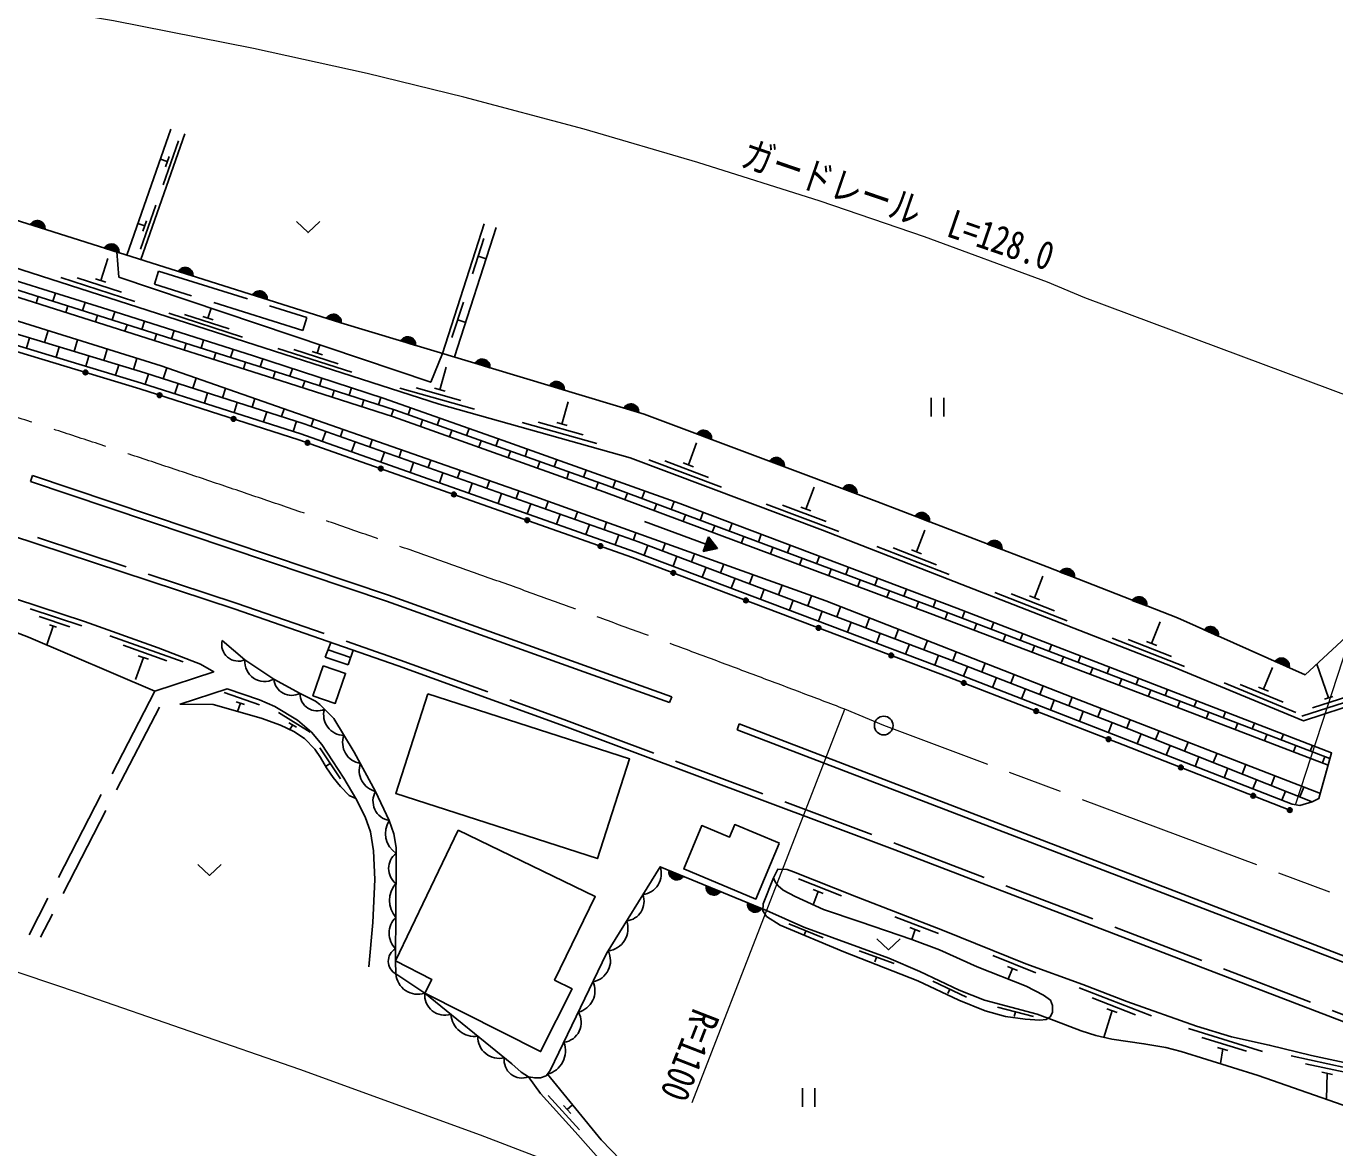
# Model space of a CAD drawing. Units: millimetres at full size, sheet at 1:1000; details may follow other scales. Extents: x 40000 to 680000, y 20000 to 380000.
# Drawn here: x 116769 to 201026, y 267871 to 340099 of the extents above; entities that cross this region are included whole.
import ezdxf
from ezdxf.enums import TextEntityAlignment as Align

# ---------------------------------------------------------------- set-up
doc = ezdxf.new("R2010")
doc.units = ezdxf.units.MM
doc.header["$LTSCALE"] = 1000
doc.linetypes.add('CHAIN', pattern=[18.5, 12, -1.5, 3.5, -1.5])
doc.linetypes.add('DASHED', pattern=[7.5, 6, -1.5])
for name, color, linetype, lineweight in [('M-BGD', 7, 'Continuous', 25), ('M-BMK', 2, 'CHAIN', 13), ('M-BMK-SRVR', 3, 'Continuous', 25), ('M-STR-HTXT', 7, 'Continuous', 13)]:
    doc.layers.add(name, color=color, linetype=linetype, lineweight=lineweight)
doc.styles.add('ＭＳ ゴシック', font='')
doc.styles.get('ＭＳ ゴシック').set_extended_font_data('MS Gothic')

msp = doc.modelspace()

# ---------------------------------------------------------------- hatches: boundary and pattern name
at = {"layer": 'M-BGD'}
for points in [[(117042, 327322, -0.82183), (117987, 327023)], [(121809, 325813, -0.82183), (122754, 325514)], [(126576, 324304, -0.82183), (127520, 324005)], [(131343, 322795, -0.82183), (132287, 322496)], [(136109, 321286, -0.82183), (137054, 320987)], [(140893, 319832, -0.82183), (141842, 319547)], [(145682, 318392, -0.82183), (146630, 318107)], [(120438, 317843, -0.41421), (120625, 317943, -0.41421), (120725, 317756, -1)], [(150470, 316952, -0.82183), (151418, 316667)], [(125218, 316376, -0.41421), (125406, 316473, -0.41421), (125504, 316285, -1)], [(155258, 315512, -0.82183), (156207, 315227)], [(129982, 314857, -0.41421), (130170, 314954, -0.41421), (130267, 314766, -1)], [(159968, 313841, -0.82183), (160895, 313493)], [(134741, 313325, -0.41421), (134932, 313416, -0.41421), (135024, 313225, -1)], [(139456, 311660, -0.41421), (139647, 311752, -0.41421), (139739, 311560, -1)], [(164649, 312083, -0.82183), (165576, 311735)], [(144170, 309996, -0.41421), (144362, 310087, -0.41421), (144453, 309896, -1)], [(169330, 310326, -0.82183), (170257, 309978)], [(148885, 308331, -0.41421), (149077, 308423, -0.41421), (149168, 308232, -1)], [(174003, 308548, -0.82183), (174927, 308192)], [(153600, 306667, -0.41421), (153792, 306759, -0.41421), (153883, 306567, -1)], [(160352, 306278), (161275, 306471), (160697, 307216)], [(178669, 306751, -0.82183), (179593, 306395)], [(158295, 304947, -0.41421), (158488, 305034, -0.41421), (158575, 304840, -1)], [(183333, 304949, -0.82183), (184256, 304588)], [(187988, 303125, -0.82183), (188911, 302764)], [(162971, 303176, -0.41421), (163164, 303264, -0.41421), (163251, 303070, -1)], [(167647, 301406, -0.41421), (167840, 301493, -0.41421), (167927, 301300, -1)], [(192612, 301225, -0.82183), (193517, 300823)], [(172323, 299636, -0.41421), (172516, 299723, -0.41421), (172604, 299530, -1)], [(197182, 299196, -0.82183), (198088, 298795)], [(176996, 297858, -0.41421), (177190, 297944, -0.41421), (177276, 297750, -1)], [(181657, 296049, -0.41421), (181851, 296134, -0.41421), (181937, 295940, -1)], [(186318, 294239, -0.41421), (186513, 294325, -0.41421), (186598, 294131, -1)], [(190975, 292419, -0.41421), (191170, 292504, -0.41421), (191255, 292310, -1)], [(195631, 290597, -0.41421), (195826, 290681, -0.41421), (195911, 290487, -1)], [(197988, 289674, -0.41421), (198182, 289759, -0.41421), (198267, 289564, -1)], [(159077, 285353, -0.82183), (158161, 285730)], [(161467, 284369, -0.82183), (160551, 284746)], [(164132, 283271, -0.82183), (163216, 283648)]]:
    msp.add_hatch(color=256, dxfattribs=at).paths.add_polyline_path(points)

# ---------------------------------------------------------------- linework, layer by layer
for p, q in [((126081, 333461), (123249, 325357)), ((126988, 333173), (124156, 325070)), ((125584, 329883), (126573, 332715)), ((125852, 331378), (125407, 331533)), ((125737, 331047), (125967, 331708)), ((124137, 325741), (125126, 328574)), ((117042, 327322), (117987, 327023)), ((124405, 327237), (123960, 327392)), ((124289, 326906), (124520, 327567)), ((146266, 327375), (143572, 319027)), ((147035, 327144), (144340, 318796)), ((146244, 326428), (145507, 324144)), ((121809, 325813), (122754, 325514)), ((145875, 325286), (146389, 325120)), ((121569, 323712), (122028, 325140)), ((119006, 323906), (123766, 322376)), ((120050, 323886), (122906, 322967)), ((121236, 323819), (121903, 323605)), ((126576, 324304), (127520, 324005)), ((118660, 322907), (118495, 322387)), ((131343, 322795), (132287, 322496)), ((117542, 322689), (117409, 322271)), ((119448, 322085), (119316, 321667)), ((120569, 322312), (120401, 321783)), ((128474, 321303), (128679, 321942)), ((144923, 322334), (144185, 320050)), ((121355, 321481), (121222, 321063)), ((122478, 321714), (122308, 321179)), ((124383, 321106), (124215, 320575)), ((125947, 321611), (130707, 320081)), ((126972, 321534), (129828, 320616)), ((128140, 321410), (128807, 321196)), ((136109, 321286), (137054, 320987)), ((144554, 321192), (145068, 321026)), ((118175, 320496), (117943, 319730)), ((123261, 320877), (123129, 320459)), ((125168, 320273), (125036, 319855)), ((126289, 320498), (126121, 319971)), ((116986, 320020), (116788, 319367)), ((118900, 319440), (118702, 318787)), ((120084, 319900), (119857, 319150)), ((127075, 319669), (126942, 319251)), ((128194, 319890), (128028, 319367)), ((132980, 319350), (137740, 317820)), ((135507, 319042), (135681, 319581)), ((140893, 319832), (141842, 319547)), ((120814, 318860), (120616, 318207)), ((121994, 319305), (121771, 318570)), ((123903, 318709), (123685, 317990)), ((128981, 319065), (128849, 318647)), ((130099, 319283), (129935, 318763)), ((132004, 318671), (131841, 318159)), ((134006, 319272), (136862, 318354)), ((135174, 319149), (135840, 318935)), ((122728, 318280), (122530, 317627)), ((124641, 317696), (124434, 317046)), ((125819, 318097), (125594, 317392)), ((130888, 318461), (130755, 318043)), ((132794, 317857), (132662, 317439)), ((133906, 318053), (133748, 317555)), ((143401, 316692), (143806, 318136)), ((145682, 318392), (146630, 318107)), ((126547, 317089), (126339, 316438)), ((127707, 317437), (127499, 316785)), ((134700, 317248), (134565, 316831)), ((135810, 317433), (135652, 316942)), ((137712, 316815), (137556, 316329)), ((141875, 316809), (144764, 315998)), ((150470, 316952), (151418, 316667)), ((128452, 316481), (128245, 315831)), ((129596, 316776), (129405, 316177)), ((131484, 316116), (131310, 315569)), ((136604, 316636), (136469, 316218)), ((138507, 316023), (138373, 315606)), ((139614, 316196), (139459, 315717)), ((140831, 316791), (145645, 315439)), ((143064, 316787), (143737, 316598)), ((175046, 316161), (175046, 314961)), ((175846, 316161), (175846, 314961)), ((130357, 315873), (130150, 315223)), ((132263, 315265), (132055, 314615)), ((133373, 315455), (133216, 314961)), ((140411, 315410), (140277, 314993)), ((141515, 315529), (141355, 315079)), ((151264, 314475), (151670, 315919)), ((155258, 315512), (156207, 315227)), ((134168, 314658), (133961, 314007)), ((135275, 314790), (135116, 314340)), ((142297, 314743), (142149, 314330)), ((143401, 314863), (143239, 314407)), ((148695, 314573), (153509, 313221)), ((149739, 314592), (152627, 313780)), ((150927, 314569), (151601, 314380)), ((136059, 314007), (135832, 313363)), ((137163, 314130), (137002, 313674)), ((139051, 313470), (138888, 313008)), ((144181, 314072), (144033, 313659)), ((145287, 314197), (145123, 313736)), ((147173, 313531), (147006, 313064)), ((159968, 313841), (160895, 313493)), ((137945, 313341), (137718, 312698)), ((139831, 312676), (139604, 312032)), ((140939, 312809), (140774, 312343)), ((146064, 313400), (145917, 312987)), ((147948, 312729), (147801, 312316)), ((149057, 312860), (148890, 312393)), ((159404, 311855), (159933, 313259)), ((141717, 312010), (141490, 311366)), ((142827, 312149), (142660, 311677)), ((149832, 312057), (149685, 311644)), ((150940, 312188), (150774, 311721)), ((156853, 312175), (161532, 310413)), ((157895, 312104), (160702, 311046)), ((159076, 311979), (159731, 311732)), ((164649, 312083), (165576, 311735)), ((117183, 311166), (117055, 310787)), ((143603, 311344), (143376, 310700)), ((144715, 311489), (144546, 311011)), ((151716, 311386), (151569, 310973)), ((152824, 311516), (152658, 311050)), ((145489, 310678), (145262, 310035)), ((146602, 310828), (146432, 310345)), ((148490, 310168), (148318, 309680)), ((153600, 310714), (153453, 310301)), ((154714, 310841), (154540, 310372)), ((156598, 310169), (156414, 309674)), ((166969, 309005), (167498, 310409)), ((169330, 310326), (170257, 309978)), ((147375, 310013), (147148, 309369)), ((149261, 309347), (149034, 308703)), ((150376, 309501), (150204, 309014)), ((155477, 310023), (155324, 309612)), ((157351, 309325), (157198, 308914)), ((158482, 309496), (158288, 308976)), ((164418, 309325), (169097, 307562)), ((165459, 309253), (168267, 308196)), ((151147, 308681), (150920, 308037)), ((152258, 308826), (152090, 308348)), ((159225, 308626), (159072, 308215)), ((160356, 308797), (160162, 308277)), ((166641, 309129), (167296, 308882)), ((174003, 308548), (174927, 308192)), ((153033, 308015), (152806, 307372)), ((154141, 308150), (153976, 307682)), ((160525, 306747), (156583, 308198)), ((161099, 307928), (160946, 307517)), ((162227, 308090), (162036, 307579)), ((174089, 306247), (174634, 307645)), ((154919, 307350), (154692, 306706)), ((156024, 307475), (155862, 307017)), ((157917, 306796), (157735, 306316)), ((160697, 307216), (160352, 306278)), ((161275, 306471), (160697, 307216)), ((162973, 307230), (162820, 306819)), ((164098, 307384), (163910, 306880)), ((178669, 306751), (179593, 306395)), ((156800, 306670), (156558, 306032)), ((158670, 305962), (158428, 305324)), ((159800, 306121), (159605, 305608)), ((161275, 306471), (160352, 306278)), ((164847, 306531), (164694, 306120)), ((165969, 306677), (165784, 306182)), ((167840, 305971), (167659, 305484)), ((171542, 306596), (176200, 304780)), ((172582, 306513), (175377, 305423)), ((173763, 306374), (174415, 306120)), ((160541, 305254), (160299, 304616)), ((161682, 305446), (161476, 304900)), ((166722, 305833), (166568, 305422)), ((168596, 305135), (168442, 304724)), ((169711, 305265), (169533, 304785)), ((162411, 304546), (162169, 303907)), ((163565, 304770), (163346, 304192)), ((170470, 304436), (170317, 304025)), ((171582, 304558), (171407, 304087)), ((181687, 303284), (182232, 304682)), ((183333, 304949), (184256, 304588)), ((164281, 303838), (164040, 303199)), ((165448, 304095), (165217, 303484)), ((167331, 303420), (167087, 302776)), ((172344, 303738), (172191, 303327)), ((173454, 303852), (173281, 303389)), ((179140, 303634), (183798, 301817)), ((180180, 303550), (182975, 302460)), ((181361, 303412), (182013, 303157)), ((120348, 301494), (117024, 302588)), ((166152, 303130), (165910, 302491)), ((169204, 302717), (168958, 302067)), ((174218, 303039), (174065, 302629)), ((175328, 303144), (175155, 302690)), ((187988, 303125), (188911, 302764)), ((119590, 301428), (117595, 302084)), ((168022, 302421), (167781, 301783)), ((169893, 301713), (169651, 301075)), ((171067, 301989), (170828, 301359)), ((176089, 302334), (175933, 301924)), ((177197, 302434), (177024, 301978)), ((179063, 301712), (178893, 301267)), ((189231, 300342), (189776, 301740)), ((118499, 301471), (118100, 300259)), ((118731, 301394), (118266, 301548)), ((126875, 299172), (122165, 300849)), ((171763, 301005), (171522, 300367)), ((172930, 301261), (172699, 300651)), ((177959, 301623), (177803, 301213)), ((179828, 300911), (179672, 300501)), ((180928, 300991), (180762, 300555)), ((192612, 301225), (193517, 300823)), ((125832, 299225), (123006, 300231)), ((136394, 300408), (136026, 299477)), ((173634, 300297), (173392, 299659)), ((174792, 300534), (174569, 299943)), ((181697, 300199), (181541, 299789)), ((182794, 300269), (182631, 299843)), ((186684, 300692), (191342, 298875)), ((187724, 300608), (190519, 299518)), ((188905, 300470), (189557, 300215)), ((124319, 299445), (123816, 298032)), ((124648, 299328), (123989, 299563)), ((136026, 299477), (137492, 298968)), ((136210, 299942), (137659, 299440)), ((137825, 299911), (137492, 298968)), ((175504, 299589), (175263, 298951)), ((176655, 299806), (176439, 299235)), ((183566, 299487), (183410, 299078)), ((184659, 299548), (184500, 299132)), ((197182, 299196), (198088, 298795)), ((177372, 298874), (177125, 298237)), ((178523, 299076), (178304, 298512)), ((180386, 298348), (180168, 297788)), ((185435, 298776), (185279, 298366)), ((186524, 298827), (186369, 298420)), ((196434, 297410), (197005, 298797)), ((200628, 296852), (199865, 299025)), ((179236, 298150), (178989, 297514)), ((182249, 297620), (182033, 297064)), ((187304, 298064), (187148, 297654)), ((188390, 298105), (188239, 297708)), ((193894, 297808), (198516, 295903)), ((194933, 297704), (197706, 296561)), ((196110, 297544), (196757, 297277)), ((131792, 296404), (129522, 297183)), ((130824, 296419), (130295, 296601)), ((158330, 296920), (158195, 296543)), ((181101, 297426), (180854, 296790)), ((182965, 296702), (182718, 296066)), ((184112, 296893), (183897, 296340)), ((189173, 297352), (189017, 296943)), ((190255, 297384), (190108, 296997)), ((191042, 296641), (190886, 296231)), ((192121, 296662), (191976, 296283)), ((198911, 295663), (202715, 296900)), ((199579, 296196), (201862, 296938)), ((200361, 296766), (200894, 296939)), ((130560, 296510), (130377, 295977)), ((135057, 294643), (133017, 295906)), ((184830, 295978), (184583, 295342)), ((185976, 296169), (185762, 295617)), ((192910, 295925), (192753, 295516)), ((193987, 295941), (193844, 295567)), ((134165, 294949), (133688, 295243)), ((133927, 295096), (133748, 294808)), ((162681, 295166), (162538, 294792)), ((186694, 295255), (186447, 294618)), ((187841, 295446), (187626, 294893)), ((194777, 295209), (194620, 294800)), ((195852, 295219), (195711, 294851)), ((188556, 294525), (188306, 293894)), ((189710, 294721), (189486, 294156)), ((196645, 294493), (196488, 294084)), ((197717, 294498), (197578, 294135)), ((137012, 291628), (135686, 293629)), ((190415, 293787), (190168, 293165)), ((191575, 293998), (191344, 293418)), ((193440, 293275), (193203, 292680)), ((198512, 293777), (198355, 293368)), ((199583, 293776), (199446, 293419)), ((136349, 292629), (136050, 292431)), ((192274, 293049), (192030, 292436)), ((195304, 292552), (195062, 291942)), ((200380, 293061), (200223, 292652)), ((194133, 292311), (193893, 291707)), ((195991, 291573), (195755, 290978)), ((197169, 291829), (196921, 291204)), ((197850, 290834), (197617, 290248)), ((199034, 291105), (198780, 290465)), ((159077, 285353), (158161, 285730)), ((169272, 284091), (166485, 285203)), ((161467, 284369), (160551, 284746)), ((167767, 284369), (167430, 283522)), ((168092, 284239), (167442, 284498)), ((164132, 283271), (163216, 283648)), ((168085, 281385), (165863, 282293)), ((175503, 281665), (172706, 282750)), ((166974, 281839), (166884, 281618)), ((174322, 281802), (173670, 282055)), ((173996, 281928), (173799, 281290)), ((172650, 279737), (170395, 280559)), ((171523, 280148), (171410, 279839)), ((181782, 279137), (179000, 280259)), ((180603, 279289), (179954, 279550)), ((180279, 279420), (180002, 278733)), ((177320, 277574), (175152, 278603)), ((176236, 278088), (176101, 277804)), ((189232, 276364), (184568, 278167)), ((188191, 276445), (185393, 277527)), ((181626, 276323), (179307, 276938)), ((180467, 276631), (180389, 276337)), ((186684, 276706), (186151, 274981)), ((187010, 276580), (186357, 276832)), ((196376, 274079), (191596, 275546)), ((195332, 274086), (192464, 274966)), ((194145, 274136), (193476, 274342)), ((193810, 274239), (193666, 273292)), ((203111, 272733), (198225, 273795)), ((202070, 272652), (199139, 273289)), ((200883, 272603), (200199, 272752)), ((200541, 272677), (200496, 270995)), ((166748, 271706), (166748, 270506)), ((167548, 271706), (167548, 270506)), ((150377, 271251), (152390, 269027)), ((151371, 270600), (151841, 270081)), ((151606, 270340), (151938, 270641))]:
    msp.add_line(p, q, dxfattribs=at)
at = {"layer": 'M-BGD', "linetype": 'DASHED'}
for p, q in [((125045, 297282), (116957, 281595)), ((125347, 296253), (117701, 281445))]:
    msp.add_line(p, q, dxfattribs=at)
at = {"layer": 'M-BGD'}
for points in [[(206109, 304811), (199115, 298339), (190890, 301989), (182503, 305274), (171532, 309499), (156560, 315120), (137027, 320995), (110078, 329527), (79296, 338978)], [(78702, 336268), (102074, 329035), (143367, 315758), (155650, 312308), (168043, 307639), (190553, 298861), (199003, 295377), (202809, 296615), (207780, 307526)], [(78401, 334896), (86469, 332343), (109178, 325338), (133801, 317538), (140556, 315364), (154107, 310534), (175133, 302698), (191279, 296550), (200715, 292932)], [(198273, 289992), (198764, 289915), (199557, 290157), (200002, 290369), (200817, 293299), (176692, 302629), (158854, 309364), (147490, 313419), (139758, 316149), (131412, 318864), (122018, 321861), (112550, 324811), (90950, 331456), (78496, 335326)], [(78307, 334466), (86338, 331925), (109048, 324919), (133668, 317120), (140415, 314948), (153957, 310122), (174978, 302288), (191123, 296141), (200597, 292508)], [(200093, 290695), (184147, 296879), (168244, 303092), (149511, 309811), (125452, 318226), (105153, 324558), (95477, 327324), (77890, 332563)], [(77596, 331225), (88662, 327890), (124199, 317121), (134453, 313850), (155954, 306260), (176246, 298579), (187543, 294193), (198273, 289992)], [(77743, 331894), (88859, 328543), (124402, 317773), (134670, 314498), (156189, 306901), (176490, 299216), (187791, 294829), (199557, 290157)], [(77511, 330833), (88546, 327507), (124080, 316739), (134325, 313471), (155817, 305884), (176102, 298205), (187397, 293820), (198127, 289619)], [(134173, 327511), (134923, 326811), (135673, 327511)], [(122616, 325558), (122743, 323944), (142822, 317172), (143572, 319027)], [(75008, 319422), (100603, 312014), (110261, 309132), (130160, 302572), (140723, 298905), (151420, 295022), (172702, 287061), (202889, 275500), (204457, 274876), (208460, 273157), (221610, 267523), (230563, 264261), (241114, 260674), (247296, 258790), (253557, 257057), (264375, 254559), (272309, 252773), (278095, 251628), (281983, 250914), (286843, 250112), (291364, 249567), (300750, 248768), (308085, 248300)], [(117183, 311166), (140104, 303455), (158330, 296920)], [(117055, 310787), (139972, 303077), (158195, 296543)], [(111164, 302862), (111829, 302707), (116919, 300765), (125045, 297282), (128848, 298524), (127989, 299018), (125277, 300059), (120519, 301754), (111691, 304659)], [(129387, 300543), (130857, 299295), (132708, 298044), (134407, 297134), (135404, 296625), (135666, 296428), (135971, 296119), (136567, 295510), (137886, 293358), (139269, 290825), (140147, 288956), (140432, 288093), (140582, 287218), (140582, 286441), (140553, 279918), (140574, 279071), (142432, 277830), (148040, 273280), (148634, 272753), (149102, 272446), (149510, 272370), (149885, 272370), (150246, 272513), (150512, 272840), (154133, 280376), (157589, 285966), (164429, 283148), (166841, 282079), (172307, 280086), (174310, 279236), (176846, 278032), (178476, 277376), (181854, 276480), (182961, 276069), (184695, 275402), (185632, 275098), (186669, 274863), (188734, 274574), (190155, 274323), (191141, 274081), (196099, 272533), (208325, 268256)], [(138834, 279518), (139092, 282381), (139216, 285153), (139131, 287006), (138929, 288212), (138602, 289184), (138001, 290357), (137231, 291668), (136494, 292791), (135799, 293839), (135136, 294639), (134231, 295401), (132787, 296295), (131798, 296719), (129710, 297435), (126677, 296445), (128816, 296422), (131889, 295546), (133144, 295083), (134011, 294687), (134683, 294230), (135352, 293533), (135726, 293004), (136096, 292349), (136532, 291714), (137008, 291138), (137564, 290563), (138001, 290357)], [(162681, 295166), (205388, 278776), (227444, 270606), (241968, 265501), (251295, 262440), (258994, 260055)], [(162538, 294792), (205246, 278402), (227308, 270229), (241839, 265122), (251173, 262059), (258876, 259672)], [(165257, 287475), (163757, 283887), (159105, 285831), (160270, 288618), (162051, 287874), (162390, 288686), (165261, 287486)], [(127819, 286117), (128569, 285417), (129319, 286117)], [(201936, 273295), (199528, 273819), (196801, 274486), (194363, 275011), (192111, 275702), (187635, 277303), (184804, 278397), (181140, 279719), (175776, 281881), (170232, 284031), (166178, 285649), (165770, 285792), (165171, 285817), (164890, 285259), (164230, 283591), (164190, 283123), (164438, 282759), (165315, 282218), (169421, 280502), (174188, 278616), (176816, 277387), (178523, 276686), (179831, 276338), (181095, 276154), (182032, 276084), (182449, 276144), (182704, 276306), (182857, 276589), (182857, 277029), (182727, 277372), (182278, 277710), (181148, 278272), (178008, 279533), (175571, 280623), (173799, 281290), (170458, 282418), (168098, 283217), (166273, 284050), (165507, 284454), (165180, 284748), (164985, 285000), (164890, 285259)], [(171540, 281329), (172290, 280629), (173040, 281329)], [(165458, 256068), (161497, 259521), (160261, 260384), (156486, 263965), (152108, 268891), (149874, 271361), (149102, 272446)], [(150324, 272609), (153788, 268386), (158198, 263830), (165696, 256916)]]:
    msp.add_lwpolyline(points, dxfattribs=at)
at = {"layer": 'M-BGD', "linetype": 'DASHED'}
msp.add_lwpolyline([(125287, 324321), (134832, 321337), (134571, 320505), (125026, 323488)], close=True, dxfattribs=at)
msp.add_lwpolyline([(75094, 319813), (100715, 312398), (110381, 309514), (130288, 302950), (140857, 299282), (151558, 295397), (172844, 287435), (203035, 275873), (204610, 275245), (208618, 273525), (221757, 267895), (230696, 264638), (241237, 261055), (247407, 259174), (253655, 257444), (264464, 254949), (272392, 253165), (278170, 252021), (282051, 251308), (286900, 250508), (291405, 249965), (300780, 249167), (308109, 248700)], dxfattribs=at)
at = {"layer": 'M-BGD'}
for points in [[(135897, 298916), (137337, 298420), (136671, 296488), (135232, 296984)], [(142631, 297103), (155616, 292919), (153546, 286495), (140561, 290678)], [(144587, 288320), (140553, 279918), (142895, 278709), (142432, 277830), (149885, 274069), (151922, 278107), (150791, 278678), (153414, 284047)]]:
    msp.add_lwpolyline(points, close=True, dxfattribs=at)
for centre in [(120582, 317799), (125361, 316330), (130124, 314811), (134882, 313275), (139597, 311610), (144312, 309946), (149027, 308281), (153742, 306617), (158435, 304893), (163111, 303123), (167787, 301353), (172463, 299583), (177136, 297804), (181797, 295994), (186458, 294185), (191115, 292365), (195771, 290542), (198127, 289619)]:
    msp.add_circle(centre, 150, dxfattribs=at)
for centre, radius, start, end in [((117485, 327080), 505, 353.60268, 151.26087), ((122252, 325570), 505, 353.60268, 151.26087), ((127019, 324061), 505, 353.60268, 151.26087), ((131785, 322552), 505, 353.60268, 151.26087), ((136552, 321043), 505, 353.60268, 151.26087), ((141340, 319596), 505, 354.43152, 152.08971), ((146128, 318156), 505, 354.43152, 152.08971), ((150916, 316716), 505, 354.43152, 152.08971), ((155704, 315276), 505, 354.43152, 152.08971), ((160397, 313575), 505, 350.59256, 148.25075), ((165078, 311818), 505, 350.59256, 148.25075), ((169759, 310060), 505, 350.59256, 148.25075), ((174430, 308278), 505, 350.10999, 147.76818), ((179096, 306482), 505, 350.10999, 147.76818), ((183759, 304677), 505, 349.77887, 147.43707), ((188414, 302854), 505, 349.77887, 147.43707), ((193025, 300934), 505, 347.23908, 144.89727), ((130436, 300288), 1079, 166.327, 292.97651), ((132124, 299175), 1273, 174.61906, 297.30114), ((197595, 298906), 505, 347.23908, 144.89727), ((133875, 298181), 1175, 186.6844, 296.94522), ((135491, 297092), 1085, 177.77445, 296.25102), ((137243, 295756), 1323, 164.1063, 269.27043), ((138495, 293961), 1353, 159.54283, 261.18047), ((139596, 292171), 1385, 160.93842, 256.33394), ((140350, 290192), 1253, 149.65667, 260.63745), ((141469, 288119), 1565, 147.68543, 235.4427), ((141332, 285860), 1227, 127.73737, 231.8666), ((156289, 285530), 1371, 278.01005, 18.55177), ((158656, 285632), 505, 168.77887, 326.43706), ((141822, 283796), 1662, 138.59763, 220.90684), ((155268, 283750), 1283, 277.3562, 19.20562), ((161046, 284648), 505, 168.77887, 326.43706), ((163711, 283550), 505, 168.77887, 326.43706), ((141549, 281689), 1416, 134.00968, 225.49478), ((154043, 282000), 1469, 277.57511, 18.9867), ((140990, 279880), 910, 118.47518, 242.77962), ((153026, 279917), 1364, 280.24219, 27.33969), ((141990, 279181), 1420, 184.41356, 288.09756), ((151959, 277994), 1432, 284.69514, 23.97133), ((143735, 277717), 1308, 175.04449, 286.84658), ((145651, 276583), 1541, 184.37306, 277.51801), ((151226, 275941), 1284, 277.3441, 31.32236), ((147215, 274994), 1363, 177.42679, 284.46428), ((149934, 274116), 1557, 284.51826, 20.73205), ((148684, 273508), 1141, 171.67813, 291.46957)]:
    msp.add_arc(centre, radius, start, end, dxfattribs=at)
at = {"layer": 'M-BMK'}
msp.add_lwpolyline([(248003, 266671), (171982, 295064), (169469, 296118)], dxfattribs=at)
msp.add_arc((-222802, -731560), 1100000, 69.10782, 74.20319, dxfattribs=at)
at = {"layer": 'M-BMK-SRVR'}
msp.add_circle((171982, 295064), 600, dxfattribs=at)
at = {"layer": 'M-STR-HTXT'}
for p, q in [((198493, 289957), (206713, 315184)), ((159639, 270784), (169469, 296118))]:
    msp.add_line(p, q, dxfattribs=at)
for points in [[(206506, 314548), (184926, 322607), (182534, 323611), (174615, 326526), (167895, 328826), (160014, 331326), (152703, 333458), (144952, 335525), (138714, 337048), (131415, 338671), (122400, 340446), (113660, 341926), (106264, 342995), (97403, 344059), (91121, 344670), (83740, 345238), (80710, 345425)], [(69373, 293722), (70843, 293304), (84695, 289233), (98887, 284850), (110929, 280960), (120245, 277841), (134357, 272935), (146007, 268716), (159481, 263527), (237103, 234537), (253418, 229972), (277729, 224784), (294517, 222287), (321023, 220100), (346140, 219977), (362801, 220939), (368218, 221547)]]:
    msp.add_lwpolyline(points, dxfattribs=at)

# ---------------------------------------------------------------- texts
at = {"layer": 'M-STR-HTXT', "style": 'ＭＳ ゴシック', "width": 0.8}
msp.add_text('ガードレール\u3000L=128.0', height=1833, rotation=341.104, dxfattribs=at).set_placement((172435, 327218), align=Align.BOTTOM_CENTER)
msp.add_text('R=1100', height=1833, rotation=248.791, dxfattribs=at).set_placement((159283, 270698), align=Align.TOP_RIGHT)

doc.saveas('drawing.dxf')
